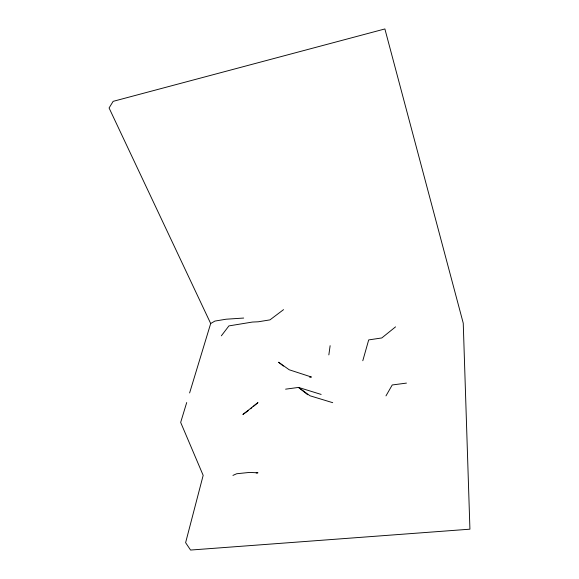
<?xml version="1.0" encoding="UTF-8"?>
<svg xmlns="http://www.w3.org/2000/svg" width="579" height="579" viewBox="0 0 579 579"><rect width="100%" height="100%" fill="white"/><g stroke="black" fill="none" stroke-linecap="round" stroke-linejoin="round"><path stroke-width="0.87" d="M328.843 354.891L330.131 345.685M362.794 360.731L368.693 339.909L381.8 337.948L395.558 326.867M186.706 402.535L180.67 422.402L203.171 475.359L185.613 542.668L190.563 550.05L469.924 529.184L463.243 323.169L384.883 28.95L113.151 101.347L109.076 107.969L210.684 323.523L189.615 392.946M385.976 395.884L392.229 384.97L406.444 383.103M221.359 335.82L228.908 325.905L252.408 322.054L258.256 321.786L269.973 319.876L283.544 309.642M250.497 408.81L251.851 407.681M253.204 406.552L257.952 402.608L242.891 414.477L248.463 410.497M210.684 323.523L214.903 321.077L226.085 319.217L243.687 318.052M232.932 475.41L236.652 473.752L249.506 472.421L257.959 472.819L256.164 473.007M309.693 377.269L311.451 377.023L289.225 369.778L278.608 362.23L283.399 366.08M285.592 389.168L298.518 387.423L321.142 394.429M332.708 402.68L309.989 395.775L298.518 387.423L307.71 394.748"/></g></svg>
